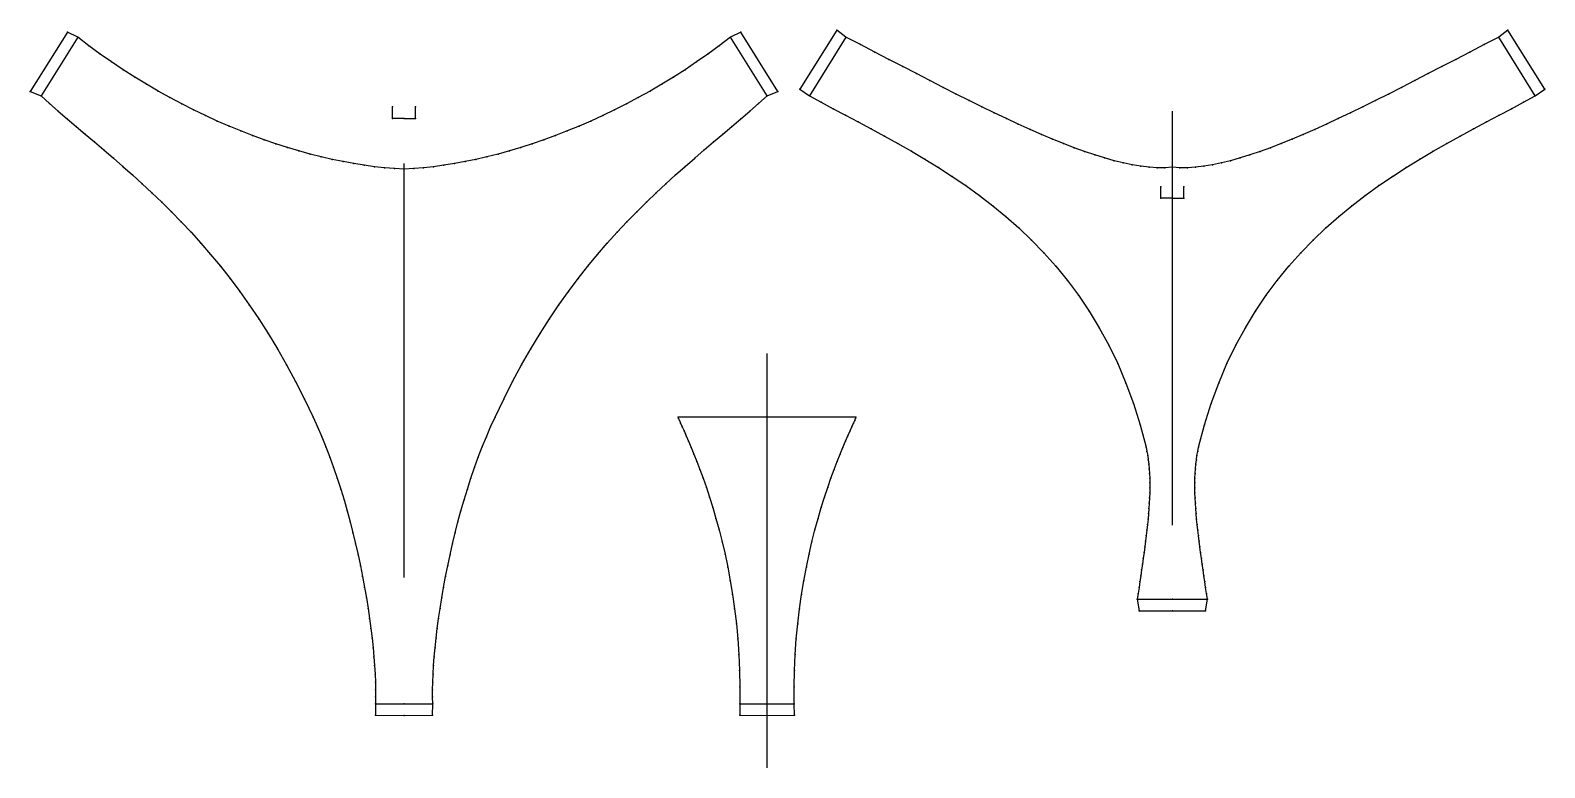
# Model space of a CAD drawing. Extents: x -162 to 496, y 0 to 1060.
# Drawn here: x -162 to 496, y 739 to 1060 of the extents above.
import ezdxf

# ---------------------------------------------------------------- set-up
doc = ezdxf.new("R2010")
doc.units = 0

# ---------------------------------------------------------------- blocks, each defined once
blk = doc.blocks.new('Pattern_1813235_M')
at = {"layer": '1'}
blk.add_lwpolyline([(-146.357162, 1058.807861), (-162.47905, 1032.969116), (-157.776306, 1031.060791), (-154.072968, 1027.745239), (-150.295624, 1024.437256), (-146.449509, 1021.12384), (-142.539871, 1017.792358), (-138.57196, 1014.430054), (-134.551117, 1011.024231), (-130.482483, 1007.562073), (-126.371399, 1004.031006), (-122.223114, 1000.418152), (-118.042862, 996.710815), (-113.835892, 992.89624), (-109.607544, 988.961792), (-105.362961, 984.894653), (-101.107452, 980.682068), (-96.846329, 976.311401), (-92.584778, 971.769836), (-88.328079, 967.044617), (-84.081497, 962.123108), (-79.850281, 956.992554), (-75.639709, 951.640137), (-71.455032, 946.053223), (-67.301514, 940.218994), (-63.184383, 934.124817), (-59.108932, 927.757874), (-55.080418, 921.105469), (-51.104076, 914.154846), (-47.185184, 906.893311), (-43.329002, 899.308044), (-39.540779, 891.386414), (-37.617794, 887.220703), (-35.763744, 882.938904), (-33.978809, 878.552917), (-32.263191, 874.074646), (-30.617073, 869.516052), (-29.04067, 864.888916), (-27.534149, 860.2052), (-26.097712, 855.476807), (-24.731562, 850.715637), (-23.435881, 845.933533), (-22.210859, 841.142395), (-21.056702, 836.354187), (-19.973589, 831.58075), (-18.961716, 826.834045), (-18.021284, 822.125854), (-17.152477, 817.46814), (-16.355492, 812.872742), (-15.63052, 808.351685), (-14.977755, 803.916748), (-14.397387, 799.579834), (-13.889612, 795.352905), (-13.454624, 791.247803), (-13.092611, 787.276428), (-12.803769, 783.450684), (-12.588291, 779.782471), (-12.446367, 776.283691), (-12.378193, 772.966187), (-12.383961, 769.841919), (-12.463862, 766.922791), (-12.421491, 761.92218), (0.000003, 761.80481), (12.421496, 761.92218), (12.46387, 766.922791), (12.383967, 769.841919), (12.378201, 772.966187), (12.446375, 776.283691), (12.588298, 779.782471), (12.803775, 783.450684), (13.09262, 787.276428), (13.45463, 791.247803), (13.889619, 795.352905), (14.397394, 799.579834), (14.977762, 803.916748), (15.630526, 808.351685), (16.355501, 812.872742), (17.152487, 817.468079), (18.02129, 822.125854), (18.961727, 826.833984), (19.973595, 831.58075), (21.056709, 836.354187), (22.210869, 841.142395), (23.43589, 845.933533), (24.731571, 850.715637), (26.097723, 855.476807), (27.534157, 860.2052), (29.040676, 864.888916), (30.617088, 869.516052), (32.263199, 874.074646), (33.978817, 878.552917), (35.763748, 882.938904), (37.617802, 887.220703), (39.540787, 891.386414), (43.329006, 899.308044), (47.185196, 906.893311), (51.104084, 914.154846), (55.080418, 921.105469), (59.108932, 927.757874), (63.184399, 934.124817), (67.301498, 940.218994), (71.455032, 946.053223), (75.639725, 951.640137), (79.850296, 956.992554), (84.081497, 962.123108), (88.328094, 967.044617), (92.584778, 971.769836), (96.846313, 976.311401), (101.107468, 980.682068), (105.362961, 984.894653), (109.607529, 988.961792), (113.835922, 992.89624), (118.042877, 996.710815), (122.223114, 1000.418152), (126.371414, 1004.031006), (130.482498, 1007.562134), (134.551117, 1011.024231), (138.571991, 1014.430054), (142.539871, 1017.792358), (146.449493, 1021.123779), (150.295624, 1024.437256), (154.072968, 1027.745239), (157.776306, 1031.060791), (162.47905, 1032.969116), (146.357162, 1058.807861), (141.859253, 1056.571289), (137.011597, 1052.85376), (132.106277, 1049.259644), (127.149261, 1045.789307), (122.146652, 1042.442505), (117.104507, 1039.219604), (112.028946, 1036.120605), (106.925934, 1033.145508), (101.80159, 1030.294434), (96.662003, 1027.567505), (91.513199, 1024.964722), (86.361221, 1022.486267), (81.212189, 1020.132202), (76.072113, 1017.902588), (70.947067, 1015.797546), (65.843155, 1013.817078), (60.766415, 1011.961304), (55.722897, 1010.230347), (50.718678, 1008.624268), (45.759819, 1007.143188), (40.852379, 1005.787109), (36.002438, 1004.556152), (31.216038, 1003.450378), (26.499252, 1002.46991), (21.858145, 1001.614868), (17.298786, 1000.885254), (12.827223, 1000.281128), (8.449528, 999.802734), (4.171772, 999.449951), (0.000004, 999.223022), (-4.171762, 999.449951), (-8.449523, 999.802734), (-12.827215, 1000.281128), (-17.298775, 1000.885254), (-21.858137, 1001.614868), (-26.499249, 1002.46991), (-31.216026, 1003.450378), (-36.002422, 1004.556152), (-40.852371, 1005.787109), (-45.759808, 1007.143188), (-50.718666, 1008.624268), (-55.722893, 1010.230408), (-60.766407, 1011.961304), (-65.843155, 1013.817078), (-70.947067, 1015.797546), (-76.072098, 1017.902588), (-81.212173, 1020.132202), (-86.361206, 1022.486328), (-91.513184, 1024.964722), (-96.662003, 1027.567505), (-101.801605, 1030.294434), (-106.925934, 1033.145508), (-112.028931, 1036.120605), (-117.104523, 1039.219604), (-122.146652, 1042.442627), (-127.149261, 1045.789307), (-132.106262, 1049.259644), (-137.011612, 1052.85376), (-141.859253, 1056.571289)], close=True, dxfattribs=at)
at = {"layer": '14'}
blk.add_lwpolyline([(-141.859253, 1056.571289), (-157.776306, 1031.060791), (-154.072968, 1027.745239), (-150.295624, 1024.437256), (-146.449509, 1021.12384), (-142.539871, 1017.792358), (-138.57196, 1014.430054), (-134.551117, 1011.024231), (-130.482483, 1007.562073), (-126.371399, 1004.031006), (-122.223114, 1000.418152), (-118.042862, 996.710815), (-113.835892, 992.89624), (-109.607544, 988.961792), (-105.362961, 984.894653), (-101.107452, 980.682068), (-96.846329, 976.311401), (-92.584778, 971.769836), (-88.328079, 967.044617), (-84.081497, 962.123108), (-79.850281, 956.992554), (-75.639709, 951.640137), (-71.455032, 946.053223), (-67.301514, 940.218994), (-63.184383, 934.124817), (-59.108932, 927.757874), (-55.080418, 921.105469), (-51.104076, 914.154846), (-47.185184, 906.893311), (-43.329002, 899.308044), (-39.540779, 891.386414), (-37.617794, 887.220703), (-35.763744, 882.938904), (-33.978809, 878.552917), (-32.263191, 874.074646), (-30.617073, 869.516052), (-29.04067, 864.888916), (-27.534149, 860.2052), (-26.097712, 855.476807), (-24.731562, 850.715637), (-23.435881, 845.933533), (-22.210859, 841.142395), (-21.056702, 836.354187), (-19.973589, 831.58075), (-18.961716, 826.834045), (-18.021284, 822.125854), (-17.152477, 817.46814), (-16.355492, 812.872742), (-15.63052, 808.351685), (-14.977755, 803.916748), (-14.397387, 799.579834), (-13.889612, 795.352905), (-13.454624, 791.247803), (-13.092611, 787.276428), (-12.803769, 783.450684), (-12.588291, 779.782471), (-12.446367, 776.283691), (-12.378193, 772.966187), (-12.383961, 769.841919), (-12.463862, 766.922791), (0.000004, 766.805054), (12.46387, 766.922791), (12.383967, 769.841919), (12.378201, 772.966187), (12.446375, 776.283691), (12.588298, 779.782471), (12.803775, 783.450684), (13.09262, 787.276428), (13.45463, 791.247803), (13.889619, 795.352905), (14.397394, 799.579834), (14.977762, 803.916748), (15.630526, 808.351685), (16.355501, 812.872742), (17.152487, 817.468079), (18.02129, 822.125854), (18.961727, 826.833984), (19.973595, 831.58075), (21.056709, 836.354187), (22.210869, 841.142395), (23.43589, 845.933533), (24.731571, 850.715637), (26.097723, 855.476807), (27.534157, 860.2052), (29.040676, 864.888916), (30.617088, 869.516052), (32.263199, 874.074646), (33.978817, 878.552917), (35.763748, 882.938904), (37.617802, 887.220703), (39.540787, 891.386414), (43.329006, 899.308044), (47.185196, 906.893311), (51.104084, 914.154846), (55.080418, 921.105469), (59.108932, 927.757874), (63.184399, 934.124817), (67.301498, 940.218994), (71.455032, 946.053223), (75.639725, 951.640137), (79.850296, 956.992554), (84.081497, 962.123108), (88.328094, 967.044617), (92.584778, 971.769836), (96.846313, 976.311401), (101.107468, 980.682068), (105.362961, 984.894653), (109.607529, 988.961792), (113.835922, 992.89624), (118.042877, 996.710815), (122.223114, 1000.418152), (126.371414, 1004.031006), (130.482498, 1007.562134), (134.551117, 1011.024231), (138.571991, 1014.430054), (142.539871, 1017.792358), (146.449493, 1021.123779), (150.295624, 1024.437256), (154.072968, 1027.745239), (157.776306, 1031.060791), (141.859253, 1056.571289), (137.011597, 1052.85376), (132.106277, 1049.259644), (127.149261, 1045.789307), (122.146652, 1042.442505), (117.104507, 1039.219604), (112.028946, 1036.120605), (106.925934, 1033.145508), (101.80159, 1030.294434), (96.662003, 1027.567505), (91.513199, 1024.964722), (86.361221, 1022.486267), (81.212189, 1020.132202), (76.072113, 1017.902588), (70.947067, 1015.797546), (65.843155, 1013.817078), (60.766415, 1011.961304), (55.722897, 1010.230347), (50.718678, 1008.624268), (45.759819, 1007.143188), (40.852379, 1005.787109), (36.002438, 1004.556152), (31.216038, 1003.450378), (26.499252, 1002.46991), (21.858145, 1001.614868), (17.298786, 1000.885254), (12.827223, 1000.281128), (8.449528, 999.802734), (4.171772, 999.449951), (0.000004, 999.223022), (-4.171762, 999.449951), (-8.449523, 999.802734), (-12.827215, 1000.281128), (-17.298775, 1000.885254), (-21.858137, 1001.614868), (-26.499249, 1002.46991), (-31.216026, 1003.450378), (-36.002422, 1004.556152), (-40.852371, 1005.787109), (-45.759808, 1007.143188), (-50.718666, 1008.624268), (-55.722893, 1010.230408), (-60.766407, 1011.961304), (-65.843155, 1013.817078), (-70.947067, 1015.797546), (-76.072098, 1017.902588), (-81.212173, 1020.132202), (-86.361206, 1022.486328), (-91.513184, 1024.964722), (-96.662003, 1027.567505), (-101.801605, 1030.294434), (-106.925934, 1033.145508), (-112.028931, 1036.120605), (-117.104523, 1039.219604), (-122.146652, 1042.442627), (-127.149261, 1045.789307), (-132.106262, 1049.259644), (-137.011612, 1052.85376)], close=True, dxfattribs=at)
at = {"layer": '2'}
for p in [(-146.357162, 1058.807861), (-141.859253, 1056.571289), (-141.859253, 1056.571289), (141.859253, 1056.571289), (141.859253, 1056.571289), (146.357162, 1058.807861), (-162.47905, 1032.969116), (-157.776306, 1031.060791), (-157.776306, 1031.060791), (157.776306, 1031.060791), (157.776306, 1031.060791), (162.47905, 1032.969116), (-4.999996, 1026.25708), (-4.999996, 1026.25708), (-4.999996, 1021.25708), (-4.999996, 1021.25708), (0.000004, 1021.257141), (0.000004, 1021.257141), (0.000004, 1021.257141), (0.000004, 1021.257141), (5.000004, 1026.25708), (5.000004, 1026.25708), (5.000004, 1021.25708), (5.000004, 1021.25708), (0.000004, 999.223022), (0.000004, 999.223022), (-39.540779, 891.386414), (-39.540779, 891.386414), (39.540787, 891.386414), (39.540787, 891.386414), (-12.463862, 766.922791), (-12.463862, 766.922791), (0.000004, 766.805054), (12.46387, 766.922791), (12.46387, 766.922791), (-12.421491, 761.92218), (0.000003, 761.80481), (12.421496, 761.92218)]:
    blk.add_point(p, dxfattribs=at)
at = {"layer": '3'}
for p in [(-141.859253, 1056.571289), (141.859253, 1056.571289), (-137.011612, 1052.85376), (-137.011612, 1052.85376), (-132.106262, 1049.259644), (-132.106262, 1049.259644), (132.106277, 1049.259644), (132.106277, 1049.259644), (137.011597, 1052.85376), (137.011597, 1052.85376), (-127.149261, 1045.789307), (-127.149261, 1045.789307), (-122.146652, 1042.442627), (-122.146652, 1042.442627), (122.146652, 1042.442505), (122.146652, 1042.442505), (127.149261, 1045.789307), (127.149261, 1045.789307), (-117.104523, 1039.219604), (-117.104523, 1039.219604), (-112.028931, 1036.120605), (-112.028931, 1036.120605), (112.028946, 1036.120605), (112.028946, 1036.120605), (117.104507, 1039.219604), (117.104507, 1039.219604), (-157.776306, 1031.060791), (-154.072968, 1027.745239), (-154.072968, 1027.745239), (-106.925934, 1033.145508), (-106.925934, 1033.145508), (-101.801605, 1030.294434), (-101.801605, 1030.294434), (-96.662003, 1027.567505), (-96.662003, 1027.567505), (96.662003, 1027.567505), (96.662003, 1027.567505), (101.80159, 1030.294434), (101.80159, 1030.294434), (106.925934, 1033.145508), (106.925934, 1033.145508), (154.072968, 1027.745239), (154.072968, 1027.745239), (157.776306, 1031.060791), (-150.295624, 1024.437256), (-150.295624, 1024.437256), (-146.449509, 1021.12384), (-146.449509, 1021.12384), (-91.513184, 1024.964722), (-91.513184, 1024.964722), (-86.361206, 1022.486328), (-86.361206, 1022.486328), (86.361221, 1022.486267), (86.361221, 1022.486267), (91.513199, 1024.964722), (91.513199, 1024.964722), (146.449493, 1021.123779), (146.449493, 1021.123779), (150.295624, 1024.437256), (150.295624, 1024.437256), (-142.539871, 1017.792358), (-142.539871, 1017.792358), (-138.57196, 1014.430054), (-138.57196, 1014.430054), (-81.212173, 1020.132202), (-81.212173, 1020.132202), (-76.072098, 1017.902588), (-76.072098, 1017.902588), (-70.947067, 1015.797546), (-70.947067, 1015.797546), (-65.843155, 1013.817078), (-65.843155, 1013.817078), (65.843155, 1013.817078), (65.843155, 1013.817078), (70.947067, 1015.797546), (70.947067, 1015.797546), (76.072113, 1017.902588), (76.072113, 1017.902588), (81.212189, 1020.132202), (81.212189, 1020.132202), (138.571991, 1014.430054), (138.571991, 1014.430054), (142.539871, 1017.792358), (142.539871, 1017.792358), (-134.551117, 1011.024231), (-134.551117, 1011.024231), (-130.482483, 1007.562073), (-130.482483, 1007.562073), (-60.766407, 1011.961304), (-60.766407, 1011.961304), (-55.722893, 1010.230408), (-55.722893, 1010.230408), (-50.718666, 1008.624268), (-50.718666, 1008.624268), (50.718678, 1008.624268), (50.718678, 1008.624268), (55.722897, 1010.230347), (55.722897, 1010.230347), (60.766415, 1011.961304), (60.766415, 1011.961304), (130.482498, 1007.562134), (130.482498, 1007.562134), (134.551117, 1011.024231), (134.551117, 1011.024231), (-126.371399, 1004.031006), (-126.371399, 1004.031006), (-45.759808, 1007.143188), (-45.759808, 1007.143188), (-40.852371, 1005.787109), (-40.852371, 1005.787109), (-36.002422, 1004.556152), (-36.002422, 1004.556152), (-31.216026, 1003.450378), (-31.216026, 1003.450378), (-26.499249, 1002.46991), (-26.499249, 1002.46991), (-21.858137, 1001.614868), (-21.858137, 1001.614868), (-17.298775, 1000.885254), (-17.298775, 1000.885254), (17.298786, 1000.885254), (17.298786, 1000.885254), (21.858145, 1001.614868), (21.858145, 1001.614868), (26.499252, 1002.46991), (26.499252, 1002.46991), (31.216038, 1003.450378), (31.216038, 1003.450378), (36.002438, 1004.556152), (36.002438, 1004.556152), (40.852379, 1005.787109), (40.852379, 1005.787109), (45.759819, 1007.143188), (45.759819, 1007.143188), (126.371414, 1004.031006), (126.371414, 1004.031006), (-122.223114, 1000.418152), (-122.223114, 1000.418152), (-118.042862, 996.710815), (-118.042862, 996.710815), (-12.827215, 1000.281128), (-12.827215, 1000.281128), (-8.449523, 999.802734), (-8.449523, 999.802734), (-4.171762, 999.449951), (-4.171762, 999.449951), (0.000004, 999.223022), (4.171772, 999.449951), (4.171772, 999.449951), (8.449528, 999.802734), (8.449528, 999.802734), (12.827223, 1000.281128), (12.827223, 1000.281128), (118.042877, 996.710815), (118.042877, 996.710815), (122.223114, 1000.418152), (122.223114, 1000.418152), (-113.835892, 992.89624), (-113.835892, 992.89624), (-109.607544, 988.961792), (-109.607544, 988.961792), (109.607529, 988.961792), (109.607529, 988.961792), (113.835922, 992.89624), (113.835922, 992.89624), (-105.362961, 984.894653), (-105.362961, 984.894653), (105.362961, 984.894653), (105.362961, 984.894653), (-101.107452, 980.682068), (-101.107452, 980.682068), (-96.846329, 976.311401), (-96.846329, 976.311401), (96.846313, 976.311401), (96.846313, 976.311401), (101.107468, 980.682068), (101.107468, 980.682068), (-92.584778, 971.769836), (-92.584778, 971.769836), (92.584778, 971.769836), (92.584778, 971.769836), (-88.328079, 967.044617), (-88.328079, 967.044617), (-84.081497, 962.123108), (-84.081497, 962.123108), (84.081497, 962.123108), (84.081497, 962.123108), (88.328094, 967.044617), (88.328094, 967.044617), (-79.850281, 956.992554), (-79.850281, 956.992554), (79.850296, 956.992554), (79.850296, 956.992554), (-75.639709, 951.640137), (-75.639709, 951.640137), (75.639725, 951.640137), (75.639725, 951.640137), (-71.455032, 946.053223), (-71.455032, 946.053223), (71.455032, 946.053223), (71.455032, 946.053223), (-67.301514, 940.218994), (-67.301514, 940.218994), (67.301498, 940.218994), (67.301498, 940.218994), (-63.184383, 934.124817), (-63.184383, 934.124817), (63.184399, 934.124817), (63.184399, 934.124817), (-59.108932, 927.757874), (-59.108932, 927.757874), (59.108932, 927.757874), (59.108932, 927.757874), (-55.080418, 921.105469), (-55.080418, 921.105469), (55.080418, 921.105469), (55.080418, 921.105469), (-51.104076, 914.154846), (-51.104076, 914.154846), (51.104084, 914.154846), (51.104084, 914.154846), (-47.185184, 906.893311), (-47.185184, 906.893311), (47.185196, 906.893311), (47.185196, 906.893311), (-43.329002, 899.308044), (-43.329002, 899.308044), (43.329006, 899.308044), (43.329006, 899.308044), (-39.540779, 891.386414), (39.540787, 891.386414), (-37.617794, 887.220703), (-37.617794, 887.220703), (-35.763744, 882.938904), (-35.763744, 882.938904), (35.763748, 882.938904), (35.763748, 882.938904), (37.617802, 887.220703), (37.617802, 887.220703), (-33.978809, 878.552917), (-33.978809, 878.552917), (33.978817, 878.552917), (33.978817, 878.552917), (-32.263191, 874.074646), (-32.263191, 874.074646), (-30.617073, 869.516052), (-30.617073, 869.516052), (30.617088, 869.516052), (30.617088, 869.516052), (32.263199, 874.074646), (32.263199, 874.074646), (-29.04067, 864.888916), (-29.04067, 864.888916), (29.040676, 864.888916), (29.040676, 864.888916), (-27.534149, 860.2052), (-27.534149, 860.2052), (27.534157, 860.2052), (27.534157, 860.2052), (-26.097712, 855.476807), (-26.097712, 855.476807), (-24.731562, 850.715637), (-24.731562, 850.715637), (24.731571, 850.715637), (24.731571, 850.715637), (26.097723, 855.476807), (26.097723, 855.476807), (-23.435881, 845.933533), (-23.435881, 845.933533), (23.43589, 845.933533), (23.43589, 845.933533), (-22.210859, 841.142395), (-22.210859, 841.142395), (-21.056702, 836.354187), (-21.056702, 836.354187), (21.056709, 836.354187), (21.056709, 836.354187), (22.210869, 841.142395), (22.210869, 841.142395), (-19.973589, 831.58075), (-19.973589, 831.58075), (19.973595, 831.58075), (19.973595, 831.58075), (-18.961716, 826.834045), (-18.961716, 826.834045), (18.961727, 826.833984), (18.961727, 826.833984), (-18.021284, 822.125854), (-18.021284, 822.125854), (-17.152477, 817.46814), (-17.152477, 817.46814), (17.152487, 817.468079), (17.152487, 817.468079), (18.02129, 822.125854), (18.02129, 822.125854), (-16.355492, 812.872742), (-16.355492, 812.872742), (16.355501, 812.872742), (16.355501, 812.872742), (-15.63052, 808.351685), (-15.63052, 808.351685), (-14.977755, 803.916748), (-14.977755, 803.916748), (14.977762, 803.916748), (14.977762, 803.916748), (15.630526, 808.351685), (15.630526, 808.351685), (-14.397387, 799.579834), (-14.397387, 799.579834), (14.397394, 799.579834), (14.397394, 799.579834), (-13.889612, 795.352905), (-13.889612, 795.352905), (-13.454624, 791.247803), (-13.454624, 791.247803), (13.45463, 791.247803), (13.45463, 791.247803), (13.889619, 795.352905), (13.889619, 795.352905), (-13.092611, 787.276428), (-13.092611, 787.276428), (-12.803769, 783.450684), (-12.803769, 783.450684), (12.803775, 783.450684), (12.803775, 783.450684), (13.09262, 787.276428), (13.09262, 787.276428), (-12.588291, 779.782471), (-12.588291, 779.782471), (12.588298, 779.782471), (12.588298, 779.782471), (-12.446367, 776.283691), (-12.446367, 776.283691), (-12.378193, 772.966187), (-12.378193, 772.966187), (12.378201, 772.966187), (12.378201, 772.966187), (12.446375, 776.283691), (12.446375, 776.283691), (-12.463862, 766.922791), (-12.383961, 769.841919), (-12.383961, 769.841919), (12.383967, 769.841919), (12.383967, 769.841919), (12.46387, 766.922791)]:
    blk.add_point(p, dxfattribs=at)
at = {"layer": '7'}
blk.add_line((0, 821.688171), (0, 1001.688171), dxfattribs=at)
at = {"layer": '8'}
for points in [[(0.000004, 1021.257141), (-4.999996, 1021.25708), (-4.999996, 1026.25708)], [(0.000004, 1021.257141), (-4.999996, 1021.25708), (-4.999996, 1026.25708)], [(0.000004, 1021.257141), (5.000004, 1021.25708), (5.000004, 1026.25708)], [(0.000004, 1021.257141), (5.000004, 1021.25708), (5.000004, 1026.25708)]]:
    blk.add_lwpolyline(points, dxfattribs=at)
blk = doc.blocks.new('Pattern_16023304_M')
at = {"layer": '1'}
blk.add_lwpolyline([(157.776306, 891.386414), (119.127335, 891.386414), (119.319366, 890.829407), (119.686661, 889.952637), (120.215576, 888.762085), (120.892418, 887.26355), (121.703545, 885.462952), (122.635284, 883.36615), (123.673996, 880.979065), (124.806, 878.307556), (126.017632, 875.357544), (127.295242, 872.134827), (128.625168, 868.645325), (129.993744, 864.894958), (131.387314, 860.889587), (132.792221, 856.635071), (134.194794, 852.13739), (135.58136, 847.402283), (136.938293, 842.435669), (138.251892, 837.24353), (139.508514, 831.831604), (140.694519, 826.205933), (141.796204, 820.372253), (142.799942, 814.336548), (143.692047, 808.104614), (144.458878, 801.682373), (145.086761, 795.075806), (145.562042, 788.290649), (145.871048, 781.332825), (146.000137, 774.208252), (145.935638, 766.922791), (145.880463, 761.923096), (157.776306, 761.80481), (169.67215, 761.923096), (169.616974, 766.922791), (169.552475, 774.208252), (169.681564, 781.332825), (169.99057, 788.290649), (170.465851, 795.075806), (171.093735, 801.682434), (171.860565, 808.104614), (172.75267, 814.336487), (173.756409, 820.372253), (174.858093, 826.205933), (176.044098, 831.831604), (177.30072, 837.24353), (178.614334, 842.435669), (179.971252, 847.402283), (181.357819, 852.137329), (182.760391, 856.635071), (184.165283, 860.889587), (185.558868, 864.894958), (186.927444, 868.645325), (188.25737, 872.134827), (189.534973, 875.357544), (190.746613, 878.307556), (191.878616, 880.979065), (192.917328, 883.36615), (193.849075, 885.462952), (194.660202, 887.26355), (195.337036, 888.762085), (195.865952, 889.952637), (196.233246, 890.829407), (196.425278, 891.386414), (157.776306, 891.386414)], close=True, dxfattribs=at)
at = {"layer": '14'}
blk.add_lwpolyline([(157.776306, 891.386414), (119.127335, 891.386414), (119.319366, 890.829407), (119.686661, 889.952637), (120.215576, 888.762085), (120.892418, 887.26355), (121.703545, 885.462952), (122.635284, 883.36615), (123.673996, 880.979065), (124.806, 878.307556), (126.017632, 875.357544), (127.295242, 872.134827), (128.625168, 868.645325), (129.993744, 864.894958), (131.387314, 860.889587), (132.792221, 856.635071), (134.194794, 852.13739), (135.58136, 847.402283), (136.938293, 842.435669), (138.251892, 837.24353), (139.508514, 831.831604), (140.694519, 826.205933), (141.796204, 820.372253), (142.799942, 814.336548), (143.692047, 808.104614), (144.458878, 801.682373), (145.086761, 795.075806), (145.562042, 788.290649), (145.871048, 781.332825), (146.000137, 774.208252), (145.935638, 766.922791), (157.776306, 766.805054), (169.616974, 766.922791), (169.552475, 774.208252), (169.681564, 781.332825), (169.99057, 788.290649), (170.465851, 795.075806), (171.093735, 801.682434), (171.860565, 808.104614), (172.75267, 814.336487), (173.756409, 820.372253), (174.858093, 826.205933), (176.044098, 831.831604), (177.30072, 837.24353), (178.614334, 842.435669), (179.971252, 847.402283), (181.357819, 852.137329), (182.760391, 856.635071), (184.165283, 860.889587), (185.558868, 864.894958), (186.927444, 868.645325), (188.25737, 872.134827), (189.534973, 875.357544), (190.746613, 878.307556), (191.878616, 880.979065), (192.917328, 883.36615), (193.849075, 885.462952), (194.660202, 887.26355), (195.337036, 888.762085), (195.865952, 889.952637), (196.233246, 890.829407), (196.425278, 891.386414)], close=True, dxfattribs=at)
at = {"layer": '2'}
for p in [(119.127335, 891.386414), (119.127335, 891.386414), (157.776306, 891.386414), (157.776306, 891.386414), (157.776306, 891.386414), (196.425278, 891.386414), (196.425278, 891.386414), (145.935638, 766.922791), (145.935638, 766.922791), (157.776306, 766.805054), (169.616974, 766.922791), (169.616974, 766.922791), (145.880463, 761.923096), (157.776306, 761.80481), (169.67215, 761.923096)]:
    blk.add_point(p, dxfattribs=at)
at = {"layer": '3'}
for p in [(119.127335, 891.386414), (119.319366, 890.829407), (119.319366, 890.829407), (119.686661, 889.952637), (119.686661, 889.952637), (120.215576, 888.762085), (120.215576, 888.762085), (195.337036, 888.762085), (195.337036, 888.762085), (195.865952, 889.952637), (195.865952, 889.952637), (196.233246, 890.829407), (196.233246, 890.829407), (196.425278, 891.386414), (120.892418, 887.26355), (120.892418, 887.26355), (121.703545, 885.462952), (121.703545, 885.462952), (122.635284, 883.36615), (122.635284, 883.36615), (192.917328, 883.36615), (192.917328, 883.36615), (193.849075, 885.462952), (193.849075, 885.462952), (194.660202, 887.26355), (194.660202, 887.26355), (123.673996, 880.979065), (123.673996, 880.979065), (124.806, 878.307556), (124.806, 878.307556), (190.746613, 878.307556), (190.746613, 878.307556), (191.878616, 880.979065), (191.878616, 880.979065), (126.017632, 875.357544), (126.017632, 875.357544), (127.295242, 872.134827), (127.295242, 872.134827), (188.25737, 872.134827), (188.25737, 872.134827), (189.534973, 875.357544), (189.534973, 875.357544), (128.625168, 868.645325), (128.625168, 868.645325), (129.993744, 864.894958), (129.993744, 864.894958), (185.558868, 864.894958), (185.558868, 864.894958), (186.927444, 868.645325), (186.927444, 868.645325), (131.387314, 860.889587), (131.387314, 860.889587), (132.792221, 856.635071), (132.792221, 856.635071), (182.760391, 856.635071), (182.760391, 856.635071), (184.165283, 860.889587), (184.165283, 860.889587), (134.194794, 852.13739), (134.194794, 852.13739), (181.357819, 852.137329), (181.357819, 852.137329), (135.58136, 847.402283), (135.58136, 847.402283), (179.971252, 847.402283), (179.971252, 847.402283), (136.938293, 842.435669), (136.938293, 842.435669), (138.251892, 837.24353), (138.251892, 837.24353), (177.30072, 837.24353), (177.30072, 837.24353), (178.614334, 842.435669), (178.614334, 842.435669), (139.508514, 831.831604), (139.508514, 831.831604), (176.044098, 831.831604), (176.044098, 831.831604), (140.694519, 826.205933), (140.694519, 826.205933), (174.858093, 826.205933), (174.858093, 826.205933), (141.796204, 820.372253), (141.796204, 820.372253), (173.756409, 820.372253), (173.756409, 820.372253), (142.799942, 814.336548), (142.799942, 814.336548), (172.75267, 814.336487), (172.75267, 814.336487), (143.692047, 808.104614), (143.692047, 808.104614), (171.860565, 808.104614), (171.860565, 808.104614), (144.458878, 801.682373), (144.458878, 801.682373), (171.093735, 801.682434), (171.093735, 801.682434), (145.086761, 795.075806), (145.086761, 795.075806), (170.465851, 795.075806), (170.465851, 795.075806), (145.562042, 788.290649), (145.562042, 788.290649), (169.99057, 788.290649), (169.99057, 788.290649), (145.871048, 781.332825), (145.871048, 781.332825), (169.681564, 781.332825), (169.681564, 781.332825), (146.000137, 774.208252), (146.000137, 774.208252), (169.552475, 774.208252), (169.552475, 774.208252), (145.935638, 766.922791), (169.616974, 766.922791)]:
    blk.add_point(p, dxfattribs=at)
at = {"layer": '7'}
blk.add_line((157.776306, 739.095703), (157.776306, 919.095703), dxfattribs=at)
blk = doc.blocks.new('Pattern_1813237_M')
at = {"layer": '1'}
blk.add_lwpolyline([(333.944763, 1000.008423), (330.741272, 999.814453), (327.395996, 999.834229), (323.911255, 1000.060913), (320.28949, 1000.487915), (316.53299, 1001.108337), (312.644104, 1001.915649), (308.625244, 1002.902954), (304.478699, 1004.06366), (300.206879, 1005.390991), (295.812103, 1006.878174), (291.296753, 1008.518555), (286.663147, 1010.30542), (281.913696, 1012.231934), (277.05072, 1014.291443), (272.076599, 1016.477295), (266.993652, 1018.782593), (261.80423, 1021.200806), (256.510742, 1023.725098), (251.115494, 1026.348755), (245.620865, 1029.065063), (240.029205, 1031.86731), (234.34288, 1034.748657), (228.564224, 1037.702637), (222.695602, 1040.72229), (216.73938, 1043.800903), (210.697906, 1046.931885), (204.573532, 1050.108398), (198.368622, 1053.323853), (192.08551, 1056.571289), (188.057816, 1059.561523), (172.080978, 1033.9552), (176.168457, 1031.060791), (181.239777, 1028.293457), (186.484543, 1025.491455), (191.883316, 1022.638672), (197.416595, 1019.719116), (203.064957, 1016.716919), (208.808823, 1013.615967), (214.62886, 1010.400391), (220.505508, 1007.054138), (226.419312, 1003.56134), (232.350815, 999.905884), (238.280548, 996.07196), (244.188995, 992.043579), (250.056778, 987.804626), (255.864365, 983.339233), (261.592255, 978.63147), (267.221039, 973.665283), (272.731201, 968.424744), (278.103302, 962.89386), (283.317871, 957.056702), (288.355408, 950.897217), (293.196472, 944.399536), (297.821564, 937.547607), (302.211212, 930.3255), (306.346008, 922.717224), (310.20639, 914.706848), (313.772949, 906.278381), (317.026184, 897.415833), (319.946655, 888.103271), (322.514862, 878.324646), (322.899017, 876.564209), (323.227295, 874.75061), (323.501831, 872.88562), (323.724762, 870.97113), (323.898163, 869.00885), (324.0242, 867.000671), (324.10498, 864.948364), (324.142609, 862.85376), (324.139221, 860.718567), (324.096954, 858.544739), (324.017883, 856.333923), (323.904175, 854.088074), (323.757935, 851.808899), (323.581268, 849.498291), (323.376312, 847.157959), (323.145172, 844.789795), (322.889984, 842.395569), (322.612885, 839.977051), (322.315979, 837.536072), (322.001373, 835.074524), (321.671204, 832.594055), (321.327576, 830.096619), (320.972626, 827.583923), (320.608459, 825.057861), (320.237213, 822.520142), (319.861023, 819.972656), (319.481995, 817.417114), (319.102203, 814.855469), (318.723846, 812.289368), (319.48175, 807.290894), (333.944763, 807.320435), (348.407776, 807.290894), (349.16568, 812.289368), (348.787323, 814.855469), (348.407532, 817.417114), (348.028503, 819.972656), (347.652313, 822.520142), (347.281067, 825.057861), (346.916901, 827.583923), (346.561951, 830.096619), (346.218323, 832.594055), (345.888153, 835.074524), (345.573547, 837.536072), (345.276642, 839.977051), (344.999542, 842.395569), (344.744354, 844.789795), (344.513214, 847.157959), (344.308258, 849.498291), (344.131592, 851.808899), (343.985352, 854.088074), (343.871643, 856.333923), (343.792603, 858.544678), (343.750305, 860.718567), (343.746918, 862.85376), (343.784546, 864.948364), (343.865326, 867.000671), (343.991364, 869.00885), (344.164795, 870.97113), (344.387695, 872.88562), (344.662231, 874.75061), (344.990509, 876.564209), (345.374664, 878.324646), (347.942871, 888.103271), (350.863342, 897.415833), (354.116577, 906.278381), (357.683136, 914.706848), (361.543518, 922.717224), (365.678314, 930.3255), (370.067963, 937.547607), (374.693054, 944.399536), (379.534119, 950.897217), (384.571655, 957.056641), (389.786194, 962.89386), (395.158325, 968.424744), (400.668488, 973.665283), (406.297241, 978.63147), (412.025146, 983.339233), (417.832733, 987.804626), (423.7005, 992.043579), (429.608948, 996.072021), (435.538696, 999.905945), (441.470215, 1003.561279), (447.384033, 1007.054138), (453.260681, 1010.400391), (459.080688, 1013.615967), (464.824585, 1016.716919), (470.472931, 1019.719177), (476.006226, 1022.638672), (481.404968, 1025.491455), (486.64975, 1028.293457), (491.721069, 1031.060791), (495.808533, 1033.9552), (479.831665, 1059.561523), (475.803986, 1056.571289), (469.520874, 1053.32373), (463.315979, 1050.108398), (457.191589, 1046.931885), (451.150116, 1043.800903), (445.193878, 1040.722168), (439.325287, 1037.702637), (433.546631, 1034.748657), (427.860291, 1031.86731), (422.268646, 1029.065063), (416.774017, 1026.348755), (411.378784, 1023.725098), (406.085297, 1021.200806), (400.895874, 1018.782654), (395.812927, 1016.477295), (390.838806, 1014.291443), (385.97583, 1012.231934), (381.226349, 1010.305359), (376.592773, 1008.518555), (372.077423, 1006.878174), (367.682648, 1005.390991), (363.410828, 1004.06366), (359.264313, 1002.902954), (355.245422, 1001.915649), (351.356537, 1001.108398), (347.600037, 1000.487915), (343.978271, 1000.060913), (340.49353, 999.834229), (337.148254, 999.814453), (333.944763, 1000.008423)], close=True, dxfattribs=at)
at = {"layer": '14'}
blk.add_lwpolyline([(333.944763, 1000.008423), (330.741272, 999.814453), (327.395996, 999.834229), (323.911255, 1000.060913), (320.28949, 1000.487915), (316.53299, 1001.108337), (312.644104, 1001.915649), (308.625244, 1002.902954), (304.478699, 1004.06366), (300.206879, 1005.390991), (295.812103, 1006.878174), (291.296753, 1008.518555), (286.663147, 1010.30542), (281.913696, 1012.231934), (277.05072, 1014.291443), (272.076599, 1016.477295), (266.993652, 1018.782593), (261.80423, 1021.200806), (256.510742, 1023.725098), (251.115494, 1026.348755), (245.620865, 1029.065063), (240.029205, 1031.86731), (234.34288, 1034.748657), (228.564224, 1037.702637), (222.695602, 1040.72229), (216.73938, 1043.800903), (210.697906, 1046.931885), (204.573532, 1050.108398), (198.368622, 1053.323853), (192.08551, 1056.571289), (176.168457, 1031.060791), (181.239777, 1028.293457), (186.484543, 1025.491455), (191.883316, 1022.638672), (197.416595, 1019.719116), (203.064957, 1016.716919), (208.808823, 1013.615967), (214.62886, 1010.400391), (220.505508, 1007.054138), (226.419312, 1003.56134), (232.350815, 999.905884), (238.280548, 996.07196), (244.188995, 992.043579), (250.056778, 987.804626), (255.864365, 983.339233), (261.592255, 978.63147), (267.221039, 973.665283), (272.731201, 968.424744), (278.103302, 962.89386), (283.317871, 957.056702), (288.355408, 950.897217), (293.196472, 944.399536), (297.821564, 937.547607), (302.211212, 930.3255), (306.346008, 922.717224), (310.20639, 914.706848), (313.772949, 906.278381), (317.026184, 897.415833), (319.946655, 888.103271), (322.514862, 878.324646), (322.899017, 876.564209), (323.227295, 874.75061), (323.501831, 872.88562), (323.724762, 870.97113), (323.898163, 869.00885), (324.0242, 867.000671), (324.10498, 864.948364), (324.142609, 862.85376), (324.139221, 860.718567), (324.096954, 858.544739), (324.017883, 856.333923), (323.904175, 854.088074), (323.757935, 851.808899), (323.581268, 849.498291), (323.376312, 847.157959), (323.145172, 844.789795), (322.889984, 842.395569), (322.612885, 839.977051), (322.315979, 837.536072), (322.001373, 835.074524), (321.671204, 832.594055), (321.327576, 830.096619), (320.972626, 827.583923), (320.608459, 825.057861), (320.237213, 822.520142), (319.861023, 819.972656), (319.481995, 817.417114), (319.102203, 814.855469), (318.723846, 812.289368), (333.944763, 812.320435), (349.16568, 812.289368), (348.787323, 814.855469), (348.407532, 817.417114), (348.028503, 819.972656), (347.652313, 822.520142), (347.281067, 825.057861), (346.916901, 827.583923), (346.561951, 830.096619), (346.218323, 832.594055), (345.888153, 835.074524), (345.573547, 837.536072), (345.276642, 839.977051), (344.999542, 842.395569), (344.744354, 844.789795), (344.513214, 847.157959), (344.308258, 849.498291), (344.131592, 851.808899), (343.985352, 854.088074), (343.871643, 856.333923), (343.792603, 858.544678), (343.750305, 860.718567), (343.746918, 862.85376), (343.784546, 864.948364), (343.865326, 867.000671), (343.991364, 869.00885), (344.164795, 870.97113), (344.387695, 872.88562), (344.662231, 874.75061), (344.990509, 876.564209), (345.374664, 878.324646), (347.942871, 888.103271), (350.863342, 897.415833), (354.116577, 906.278381), (357.683136, 914.706848), (361.543518, 922.717224), (365.678314, 930.3255), (370.067963, 937.547607), (374.693054, 944.399536), (379.534119, 950.897217), (384.571655, 957.056641), (389.786194, 962.89386), (395.158325, 968.424744), (400.668488, 973.665283), (406.297241, 978.63147), (412.025146, 983.339233), (417.832733, 987.804626), (423.7005, 992.043579), (429.608948, 996.072021), (435.538696, 999.905945), (441.470215, 1003.561279), (447.384033, 1007.054138), (453.260681, 1010.400391), (459.080688, 1013.615967), (464.824585, 1016.716919), (470.472931, 1019.719177), (476.006226, 1022.638672), (481.404968, 1025.491455), (486.64975, 1028.293457), (491.721069, 1031.060791), (475.803986, 1056.571289), (469.520874, 1053.32373), (463.315979, 1050.108398), (457.191589, 1046.931885), (451.150116, 1043.800903), (445.193878, 1040.722168), (439.325287, 1037.702637), (433.546631, 1034.748657), (427.860291, 1031.86731), (422.268646, 1029.065063), (416.774017, 1026.348755), (411.378784, 1023.725098), (406.085297, 1021.200806), (400.895874, 1018.782654), (395.812927, 1016.477295), (390.838806, 1014.291443), (385.97583, 1012.231934), (381.226349, 1010.305359), (376.592773, 1008.518555), (372.077423, 1006.878174), (367.682648, 1005.390991), (363.410828, 1004.06366), (359.264313, 1002.902954), (355.245422, 1001.915649), (351.356537, 1001.108398), (347.600037, 1000.487915), (343.978271, 1000.060913), (340.49353, 999.834229), (337.148254, 999.814453)], close=True, dxfattribs=at)
at = {"layer": '2'}
for p in [(188.057816, 1059.561523), (192.08551, 1056.571289), (192.08551, 1056.571289), (475.803986, 1056.571289), (475.803986, 1056.571289), (479.831665, 1059.561523), (172.080978, 1033.9552), (495.808533, 1033.9552), (176.168457, 1031.060791), (176.168457, 1031.060791), (491.721069, 1031.060791), (491.721069, 1031.060791), (333.944763, 1000.008423), (333.944763, 1000.008423), (333.944763, 1000.008423), (328.944763, 991.556702), (328.944763, 991.556702), (338.944763, 991.556702), (338.944763, 991.556702), (328.944763, 986.556702), (328.944763, 986.556702), (333.944763, 986.556763), (333.944763, 986.556763), (333.944763, 986.556763), (333.944763, 986.556763), (338.944763, 986.556702), (338.944763, 986.556702), (322.514862, 878.324646), (322.514862, 878.324646), (345.374664, 878.324646), (345.374664, 878.324646), (318.723846, 812.289368), (318.723846, 812.289368), (333.944763, 812.320435), (349.16568, 812.289368), (349.16568, 812.289368), (319.48175, 807.290894), (333.944763, 807.320435), (348.407776, 807.290894)]:
    blk.add_point(p, dxfattribs=at)
at = {"layer": '3'}
for p in [(192.08551, 1056.571289), (198.368622, 1053.323853), (198.368622, 1053.323853), (469.520874, 1053.32373), (469.520874, 1053.32373), (475.803986, 1056.571289), (204.573532, 1050.108398), (204.573532, 1050.108398), (210.697906, 1046.931885), (210.697906, 1046.931885), (457.191589, 1046.931885), (457.191589, 1046.931885), (463.315979, 1050.108398), (463.315979, 1050.108398), (216.73938, 1043.800903), (216.73938, 1043.800903), (222.695602, 1040.72229), (222.695602, 1040.72229), (445.193878, 1040.722168), (445.193878, 1040.722168), (451.150116, 1043.800903), (451.150116, 1043.800903), (228.564224, 1037.702637), (228.564224, 1037.702637), (234.34288, 1034.748657), (234.34288, 1034.748657), (433.546631, 1034.748657), (433.546631, 1034.748657), (439.325287, 1037.702637), (439.325287, 1037.702637), (176.168457, 1031.060791), (181.239777, 1028.293457), (181.239777, 1028.293457), (240.029205, 1031.86731), (240.029205, 1031.86731), (245.620865, 1029.065063), (245.620865, 1029.065063), (422.268646, 1029.065063), (422.268646, 1029.065063), (427.860291, 1031.86731), (427.860291, 1031.86731), (486.64975, 1028.293457), (486.64975, 1028.293457), (491.721069, 1031.060791), (186.484543, 1025.491455), (186.484543, 1025.491455), (191.883316, 1022.638672), (191.883316, 1022.638672), (251.115494, 1026.348755), (251.115494, 1026.348755), (256.510742, 1023.725098), (256.510742, 1023.725098), (261.80423, 1021.200806), (261.80423, 1021.200806), (406.085297, 1021.200806), (406.085297, 1021.200806), (411.378784, 1023.725098), (411.378784, 1023.725098), (416.774017, 1026.348755), (416.774017, 1026.348755), (476.006226, 1022.638672), (476.006226, 1022.638672), (481.404968, 1025.491455), (481.404968, 1025.491455), (197.416595, 1019.719116), (197.416595, 1019.719116), (203.064957, 1016.716919), (203.064957, 1016.716919), (266.993652, 1018.782593), (266.993652, 1018.782593), (272.076599, 1016.477295), (272.076599, 1016.477295), (277.05072, 1014.291443), (277.05072, 1014.291443), (390.838806, 1014.291443), (390.838806, 1014.291443), (395.812927, 1016.477295), (395.812927, 1016.477295), (400.895874, 1018.782654), (400.895874, 1018.782654), (464.824585, 1016.716919), (464.824585, 1016.716919), (470.472931, 1019.719177), (470.472931, 1019.719177), (208.808823, 1013.615967), (208.808823, 1013.615967), (214.62886, 1010.400391), (214.62886, 1010.400391), (281.913696, 1012.231934), (281.913696, 1012.231934), (286.663147, 1010.30542), (286.663147, 1010.30542), (291.296753, 1008.518555), (291.296753, 1008.518555), (376.592773, 1008.518555), (376.592773, 1008.518555), (381.226349, 1010.305359), (381.226349, 1010.305359), (385.97583, 1012.231934), (385.97583, 1012.231934), (453.260681, 1010.400391), (453.260681, 1010.400391), (459.080688, 1013.615967), (459.080688, 1013.615967), (220.505508, 1007.054138), (220.505508, 1007.054138), (226.419312, 1003.56134), (226.419312, 1003.56134), (295.812103, 1006.878174), (295.812103, 1006.878174), (300.206879, 1005.390991), (300.206879, 1005.390991), (304.478699, 1004.06366), (304.478699, 1004.06366), (308.625244, 1002.902954), (308.625244, 1002.902954), (312.644104, 1001.915649), (312.644104, 1001.915649), (316.53299, 1001.108337), (316.53299, 1001.108337), (351.356537, 1001.108398), (351.356537, 1001.108398), (355.245422, 1001.915649), (355.245422, 1001.915649), (359.264313, 1002.902954), (359.264313, 1002.902954), (363.410828, 1004.06366), (363.410828, 1004.06366), (367.682648, 1005.390991), (367.682648, 1005.390991), (372.077423, 1006.878174), (372.077423, 1006.878174), (441.470215, 1003.561279), (441.470215, 1003.561279), (447.384033, 1007.054138), (447.384033, 1007.054138), (232.350815, 999.905884), (232.350815, 999.905884), (238.280548, 996.07196), (238.280548, 996.07196), (320.28949, 1000.487915), (320.28949, 1000.487915), (323.911255, 1000.060913), (323.911255, 1000.060913), (327.395996, 999.834229), (327.395996, 999.834229), (330.741272, 999.814453), (330.741272, 999.814453), (333.944763, 1000.008423), (333.944763, 1000.008423), (337.148254, 999.814453), (337.148254, 999.814453), (340.49353, 999.834229), (340.49353, 999.834229), (343.978271, 1000.060913), (343.978271, 1000.060913), (347.600037, 1000.487915), (347.600037, 1000.487915), (429.608948, 996.072021), (429.608948, 996.072021), (435.538696, 999.905945), (435.538696, 999.905945), (244.188995, 992.043579), (244.188995, 992.043579), (250.056778, 987.804626), (250.056778, 987.804626), (417.832733, 987.804626), (417.832733, 987.804626), (423.7005, 992.043579), (423.7005, 992.043579), (255.864365, 983.339233), (255.864365, 983.339233), (412.025146, 983.339233), (412.025146, 983.339233), (261.592255, 978.63147), (261.592255, 978.63147), (406.297241, 978.63147), (406.297241, 978.63147), (267.221039, 973.665283), (267.221039, 973.665283), (272.731201, 968.424744), (272.731201, 968.424744), (395.158325, 968.424744), (395.158325, 968.424744), (400.668488, 973.665283), (400.668488, 973.665283), (278.103302, 962.89386), (278.103302, 962.89386), (389.786194, 962.89386), (389.786194, 962.89386), (283.317871, 957.056702), (283.317871, 957.056702), (384.571655, 957.056641), (384.571655, 957.056641), (288.355408, 950.897217), (288.355408, 950.897217), (379.534119, 950.897217), (379.534119, 950.897217), (293.196472, 944.399536), (293.196472, 944.399536), (374.693054, 944.399536), (374.693054, 944.399536), (297.821564, 937.547607), (297.821564, 937.547607), (370.067963, 937.547607), (370.067963, 937.547607), (302.211212, 930.3255), (302.211212, 930.3255), (365.678314, 930.3255), (365.678314, 930.3255), (306.346008, 922.717224), (306.346008, 922.717224), (361.543518, 922.717224), (361.543518, 922.717224), (310.20639, 914.706848), (310.20639, 914.706848), (357.683136, 914.706848), (357.683136, 914.706848), (313.772949, 906.278381), (313.772949, 906.278381), (354.116577, 906.278381), (354.116577, 906.278381), (317.026184, 897.415833), (317.026184, 897.415833), (350.863342, 897.415833), (350.863342, 897.415833), (319.946655, 888.103271), (319.946655, 888.103271), (347.942871, 888.103271), (347.942871, 888.103271), (322.514862, 878.324646), (322.899017, 876.564209), (322.899017, 876.564209), (344.990509, 876.564209), (344.990509, 876.564209), (345.374664, 878.324646), (323.227295, 874.75061), (323.227295, 874.75061), (323.501831, 872.88562), (323.501831, 872.88562), (323.724762, 870.97113), (323.724762, 870.97113), (323.898163, 869.00885), (323.898163, 869.00885), (343.991364, 869.00885), (343.991364, 869.00885), (344.164795, 870.97113), (344.164795, 870.97113), (344.387695, 872.88562), (344.387695, 872.88562), (344.662231, 874.75061), (344.662231, 874.75061), (324.0242, 867.000671), (324.0242, 867.000671), (324.10498, 864.948364), (324.10498, 864.948364), (324.142609, 862.85376), (324.142609, 862.85376), (343.746918, 862.85376), (343.746918, 862.85376), (343.784546, 864.948364), (343.784546, 864.948364), (343.865326, 867.000671), (343.865326, 867.000671), (324.017883, 856.333923), (324.017883, 856.333923), (324.096954, 858.544739), (324.096954, 858.544739), (324.139221, 860.718567), (324.139221, 860.718567), (343.750305, 860.718567), (343.750305, 860.718567), (343.792603, 858.544678), (343.792603, 858.544678), (343.871643, 856.333923), (343.871643, 856.333923), (323.581268, 849.498291), (323.581268, 849.498291), (323.757935, 851.808899), (323.757935, 851.808899), (323.904175, 854.088074), (323.904175, 854.088074), (343.985352, 854.088074), (343.985352, 854.088074), (344.131592, 851.808899), (344.131592, 851.808899), (344.308258, 849.498291), (344.308258, 849.498291), (323.145172, 844.789795), (323.145172, 844.789795), (323.376312, 847.157959), (323.376312, 847.157959), (344.513214, 847.157959), (344.513214, 847.157959), (344.744354, 844.789795), (344.744354, 844.789795), (322.315979, 837.536072), (322.315979, 837.536072), (322.612885, 839.977051), (322.612885, 839.977051), (322.889984, 842.395569), (322.889984, 842.395569), (344.999542, 842.395569), (344.999542, 842.395569), (345.276642, 839.977051), (345.276642, 839.977051), (345.573547, 837.536072), (345.573547, 837.536072), (321.327576, 830.096619), (321.327576, 830.096619), (321.671204, 832.594055), (321.671204, 832.594055), (322.001373, 835.074524), (322.001373, 835.074524), (345.888153, 835.074524), (345.888153, 835.074524), (346.218323, 832.594055), (346.218323, 832.594055), (346.561951, 830.096619), (346.561951, 830.096619), (320.608459, 825.057861), (320.608459, 825.057861), (320.972626, 827.583923), (320.972626, 827.583923), (346.916901, 827.583923), (346.916901, 827.583923), (347.281067, 825.057861), (347.281067, 825.057861), (319.481995, 817.417114), (319.481995, 817.417114), (319.861023, 819.972656), (319.861023, 819.972656), (320.237213, 822.520142), (320.237213, 822.520142), (347.652313, 822.520142), (347.652313, 822.520142), (348.028503, 819.972656), (348.028503, 819.972656), (348.407532, 817.417114), (348.407532, 817.417114), (318.723846, 812.289368), (319.102203, 814.855469), (319.102203, 814.855469), (348.787323, 814.855469), (348.787323, 814.855469), (349.16568, 812.289368)]:
    blk.add_point(p, dxfattribs=at)
at = {"layer": '7'}
blk.add_line((333.944763, 844.430298), (333.944763, 1024.430298), dxfattribs=at)
at = {"layer": '8'}
for points in [[(333.944763, 986.556763), (328.944763, 986.556702), (328.944763, 991.556702)], [(333.944763, 986.556763), (328.944763, 986.556702), (328.944763, 991.556702)], [(333.944763, 986.556763), (338.944763, 986.556702), (338.944763, 991.556702)], [(333.944763, 986.556763), (338.944763, 986.556702), (338.944763, 991.556702)]]:
    blk.add_lwpolyline(points, dxfattribs=at)

msp = doc.modelspace()

# ---------------------------------------------------------------- block references
at = {"layer": '1'}
for name in ['Pattern_1813235_M', 'Pattern_1813237_M', 'Pattern_16023304_M']:
    msp.add_blockref(name, (0, 0), dxfattribs=at)

doc.saveas('drawing.dxf')
